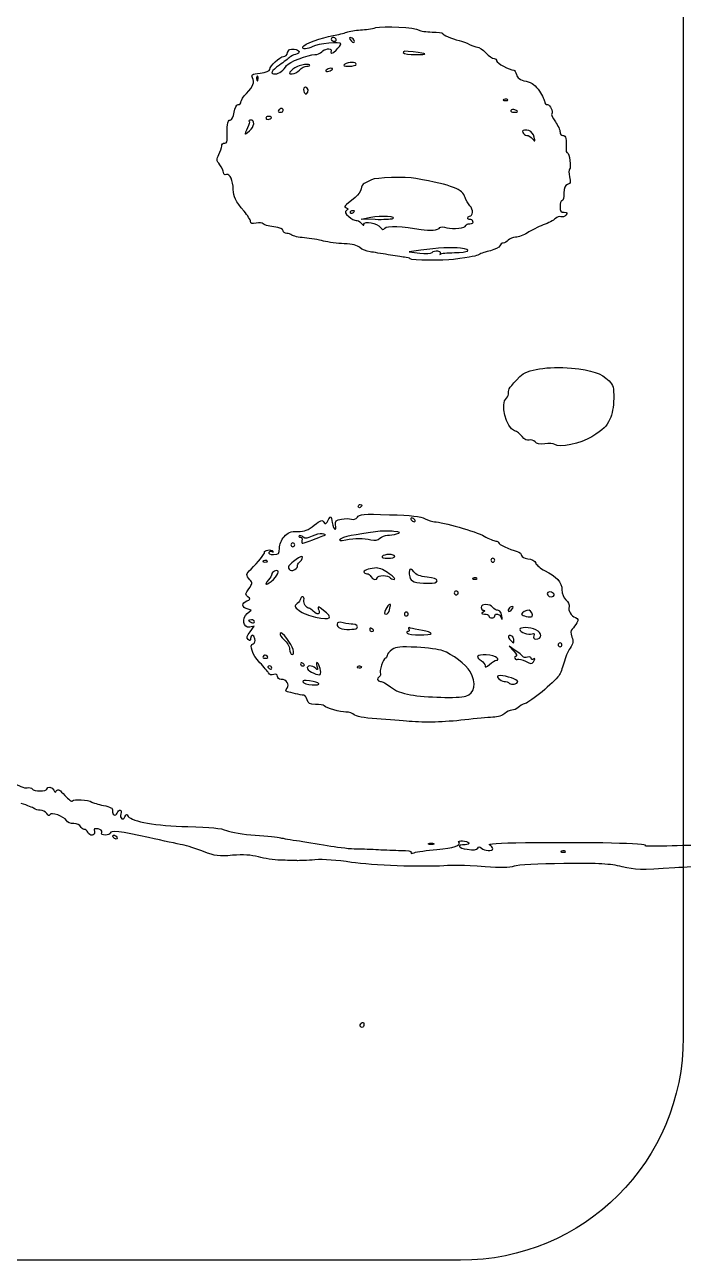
# Model space of a CAD drawing. Extents: x 134 to 417, y 456 to 598.
# Drawn here: x 226.4 to 275.7, y 456.1 to 548.6 of the extents above; entities that cross this region are included whole.
import ezdxf

# ---------------------------------------------------------------- set-up
doc = ezdxf.new("R2010")
doc.units = 0
doc.layers.add('Layer_1', color=7, linetype='CONTINUOUS')

msp = doc.modelspace()

# ---------------------------------------------------------------- linework, layer by layer
at = {"layer": 'Layer_1', "color": 7}
for points in [[(275.723802, 581.087021), (275.723802, 472.747011)], [(244.48964, 541.726951), (244.489691, 541.726101)], [(243.315612, 541.495191), (243.315612, 541.49502)], [(267.050863, 536.662403), (267.05082, 536.664076)], [(252.648244, 534.033439), (251.581326, 534.076243), (252.301592, 534.22166)], [(253.94472, 534.095518), (253.94472, 534.095802)], [(259.738438, 534.03925), (259.738328, 534.040243)], [(256.04697, 531.737546), (255.182652, 531.619625), (255.974944, 531.529483)], [(259.035985, 531.886195), (259.036067, 531.886365)], [(270.222352, 519.067134), (270.222347, 519.067332)], [(247.907358, 510.307455), (247.907361, 510.3072)], [(252.661723, 510.64149), (252.661725, 510.640951)], [(247.106078, 508.793953), (247.106075, 508.794973)], [(252.771018, 507.928791), (252.771029, 507.928677)], [(256.530189, 507.245046), (256.530189, 507.244932)], [(265.856652, 506.10549), (265.856652, 506.104639)], [(243.052991, 504.510775), (243.35598, 504.773546), (243.038988, 504.856318)], [(248.757843, 504.750557), (248.757812, 504.749395)], [(250.966281, 503.721269), (250.966267, 503.720192)], [(262.081791, 504.533764), (262.081757, 504.533622)], [(267.750394, 503.824791), (267.75068, 503.825131)], [(243.258211, 503.153887), (243.561963, 503.56474), (243.233303, 503.501811)], [(256.172607, 503.244709), (256.172601, 503.244142)], [(262.879889, 502.822091), (262.879889, 502.822687)], [(263.137207, 501.754961), (262.67341, 502.075332), (263.022636, 501.689622)], [(244.460648, 501.370356), (244.460648, 501.370072)], [(260.953396, 501.413131), (260.953424, 501.413443)], [(264.473932, 501.087628), (264.474057, 501.08811)], [(248.307463, 500.82052), (248.307486, 500.82018)], [(259.748059, 500.176885), (259.748073, 500.177027)], [(259.027668, 456.050863), (150.687652, 456.050863)]]:
    msp.add_lwpolyline(points, dxfattribs=at)
for points in [[(249.484025, 547.689317)], [(250.923436, 547.623269)], [(255.49062, 546.603307)], [(247.142146, 545.615008)], [(250.897073, 545.814482)], [(243.787456, 544.769235)], [(249.11799, 545.326838)], [(247.417248, 543.944013)], [(262.28626, 543.033921)], [(245.611602, 542.359361)], [(263.110187, 542.265591)], [(264.490101, 540.372557)], [(250.93309, 534.508526)], [(251.509272, 512.468334)], [(255.381698, 511.676022)], [(246.467449, 509.803342)], [(244.279627, 508.461194)], [(253.678615, 508.939002)], [(261.448929, 508.650917)], [(245.094313, 507.692891)], [(259.981393, 507.164712)], [(258.711953, 506.202009)], [(253.706168, 505.192479)], [(254.96657, 504.617414)], [(262.754994, 504.98348)], [(264.182326, 504.761386)], [(243.370287, 504.041216)], [(252.373618, 503.392961)], [(264.683367, 503.297915)], [(246.021284, 502.642006)], [(266.490808, 502.312564)], [(244.738811, 500.58394)], [(247.187713, 500.800025)], [(251.338238, 500.538274)], [(247.718424, 499.477209)], [(262.843245, 499.690687)], [(233.231553, 487.61915)], [(256.839256, 487.20977)], [(266.607848, 486.7092)], [(251.653357, 473.501962)]]:
    msp.add_lwpolyline(points, close=True, dxfattribs=at)
for points in [[(250.500934, 548.075225), (250.69902, 548.153178), (251.162436, 548.229997), (251.530778, 548.246154)], [(251.530778, 548.246154), (251.899115, 548.263162), (252.417708, 548.33828), (252.683198, 548.415099)], [(252.683198, 548.415099), (253.234176, 548.574406), (255.670812, 548.437776), (255.929822, 548.234532)], [(255.929822, 548.234532), (256.023848, 548.160265), (256.461401, 548.0928), (256.90218, 548.08458)], [(247.215461, 546.978416), (247.280233, 547.172872), (248.630771, 547.672961), (249.492569, 547.821808)], [(250.068779, 547.203487), (250.068779, 547.382636), (248.344362, 547.214825), (247.953467, 546.998258)], [(249.484025, 547.689317), (249.409474, 547.689317), (249.348472, 547.624403), (249.348472, 547.545317)], [(249.348472, 547.545317), (249.348472, 547.46623), (249.449528, 547.401317), (249.573061, 547.401317)], [(249.708614, 547.545317), (249.65966, 547.624687), (249.558576, 547.689317), (249.484025, 547.689317)], [(249.492569, 547.821808), (249.849096, 547.88332), (250.302866, 547.997556), (250.500934, 548.075225)], [(249.573061, 547.401317), (249.696595, 547.401317), (249.757569, 547.46623), (249.708614, 547.545317)], [(249.708645, 546.738917), (249.90673, 546.922602), (250.068779, 547.131543), (250.068779, 547.203487)], [(250.923436, 547.623269), (250.672569, 547.778324), (250.619445, 547.600592), (250.857502, 547.404151)], [(250.857502, 547.404151), (250.994415, 547.290482), (251.077073, 547.27971), (251.077073, 547.375238)], [(251.077073, 547.375238), (251.077073, 547.459427), (251.007936, 547.571112), (250.923436, 547.623269)], [(256.90218, 548.08458), (257.34295, 548.076076), (257.703588, 548.031855), (257.703588, 547.98565)], [(257.703588, 547.98565), (257.703588, 547.879351), (258.367158, 547.590728), (258.918432, 547.457216)], [(258.918432, 547.457216), (259.150844, 547.400806), (259.507372, 547.268145), (259.710724, 547.161959)], [(245.774296, 546.248211), (245.899389, 546.248211), (246.036869, 546.382573), (246.079823, 546.546926)], [(245.996101, 545.586151), (246.131739, 545.815474), (247.645562, 546.392239), (248.111827, 546.392239)], [(246.079823, 546.546926), (246.139804, 546.776249), (246.252396, 546.834813), (246.564797, 546.798926)], [(246.665313, 546.412649), (246.528088, 546.384302), (246.334484, 546.287074), (246.235099, 546.196649)], [(246.564797, 546.798926), (247.004977, 546.748469), (247.070594, 546.496384), (246.665313, 546.412649)], [(247.953467, 546.998258), (247.56357, 546.781691), (247.146094, 546.770636), (247.215461, 546.978416)], [(248.111827, 546.392239), (248.297213, 546.392239), (248.529617, 546.489468), (248.628249, 546.608239)], [(248.628249, 546.608239), (248.810828, 546.828208), (249.362515, 546.91302), (249.331453, 546.716239)], [(249.331453, 546.716239), (249.2859, 546.427672), (249.378168, 546.433342), (249.708645, 546.738917)], [(255.490617, 546.603307), (254.896761, 546.675307), (254.674848, 546.659433), (254.74284, 546.549449)], [(254.74284, 546.549449), (254.796046, 546.463559), (255.203031, 546.392976), (255.647319, 546.392976)], [(255.647319, 546.392976), (256.650746, 546.392976), (256.593694, 546.469512), (255.49062, 546.603307)], [(259.710724, 547.161959), (259.914081, 547.055943), (260.177695, 546.966935), (260.296537, 546.964101)], [(260.296537, 546.964101), (260.415366, 546.961294), (260.701688, 546.766526), (260.932768, 546.531052)], [(260.932768, 546.531052), (261.163848, 546.295493), (261.439353, 546.102879), (261.544995, 546.102879)], [(245.468631, 545.608346), (244.825498, 545.143039), (244.735767, 544.951729), (245.160689, 544.951729)], [(244.738837, 545.289874), (244.738837, 545.545843), (245.497765, 546.248211), (245.774296, 546.248211)], [(245.160689, 544.951729), (245.432645, 544.951729), (245.774364, 545.211099), (245.996101, 545.586151)], [(246.235099, 546.196649), (246.135716, 546.106224), (245.790799, 545.841411), (245.468631, 545.608346)], [(247.142146, 545.615008), (246.872032, 545.564268), (246.534837, 545.394472), (246.392838, 545.237575)], [(246.971614, 545.240409), (247.115018, 545.398866), (247.362746, 545.528523), (247.52213, 545.528523)], [(247.722596, 545.617814), (247.6735, 545.666854), (247.412271, 545.66572), (247.142146, 545.615008)], [(247.52213, 545.528523), (247.681522, 545.528523), (247.771721, 545.568775), (247.722596, 545.617814)], [(249.432928, 545.34668), (249.3933, 545.386365), (249.251596, 545.376728), (249.11799, 545.326838)], [(249.262055, 545.18142), (249.395652, 545.232728), (249.472556, 545.306995), (249.432928, 545.34668)], [(250.356881, 545.67275), (250.196156, 545.569002), (250.279183, 545.532435), (250.680997, 545.531017)], [(250.897073, 545.814482), (250.718803, 545.813376), (250.475723, 545.749285), (250.356881, 545.67275)], [(250.680997, 545.531017), (250.978105, 545.529912), (251.221198, 545.593663), (251.221198, 545.67275)], [(251.221198, 545.67275), (251.221198, 545.75212), (251.075356, 545.815899), (250.897073, 545.814482)], [(261.544995, 546.102879), (261.650642, 546.102879), (261.73707, 546.020957), (261.73707, 545.920894)], [(261.73707, 545.920894), (261.73707, 545.756202), (262.709314, 545.23868), (263.018917, 545.23868)], [(242.993965, 543.493729), (243.515829, 544.052381), (243.622613, 544.326718), (243.446383, 544.656019)], [(243.446383, 544.656019), (243.323501, 544.885625), (243.39037, 544.926728), (244.023111, 545.010661)], [(243.787428, 544.769235), (243.739579, 544.721329), (243.734448, 544.597172), (243.776089, 544.49314)], [(243.776089, 544.49314), (243.822095, 544.378337), (243.856196, 544.412353), (243.863113, 544.580164)], [(243.863113, 544.580164), (243.869349, 544.732101), (243.835333, 544.81714), (243.787456, 544.769235)], [(244.023111, 545.010661), (244.458646, 545.068488), (244.738837, 545.177622), (244.738837, 545.289874)], [(246.392838, 545.237575), (246.143673, 544.962331), (246.144722, 544.952296), (246.422772, 544.952296)], [(246.422772, 544.952296), (246.581229, 544.952296), (246.828209, 545.081839), (246.971614, 545.240409)], [(249.11799, 545.326838), (248.984393, 545.275531), (248.907489, 545.201263), (248.947118, 545.161578)], [(248.947118, 545.161578), (248.986746, 545.121893), (249.12845, 545.131531), (249.262055, 545.18142)], [(263.018917, 545.23868), (263.089018, 545.23868), (263.185055, 545.084476), (263.232366, 544.896057)], [(263.232366, 544.896057), (263.297052, 544.638387), (263.472205, 544.514712), (263.939236, 544.397102)], [(242.578043, 542.847628), (242.578043, 542.95818), (242.765215, 543.248844), (242.993965, 543.493729)], [(247.417248, 543.943928), (247.285976, 543.943928), (247.241018, 543.843014), (247.289576, 543.65743)], [(247.289576, 543.65743), (247.330791, 543.499824), (247.421954, 543.406564), (247.492168, 543.449934)], [(247.492168, 543.449934), (247.695667, 543.575792), (247.639825, 543.944013), (247.417248, 543.944013)], [(263.939236, 544.397102), (264.426423, 544.274362), (264.643903, 544.112787), (264.94926, 543.646403)], [(264.94926, 543.646403), (265.163275, 543.319512), (265.338403, 542.960617), (265.338403, 542.848876)], [(242.073859, 542.070737), (242.133727, 542.424983), (242.249579, 542.646935), (242.374629, 542.646935)], [(242.374629, 542.646935), (242.486512, 542.646935), (242.578043, 542.737361), (242.578043, 542.847628)], [(262.28626, 543.033921), (262.171344, 542.988), (262.205501, 542.953701), (262.373284, 542.946898)], [(262.562355, 543.022583), (262.514506, 543.070488), (262.390235, 543.075591), (262.28626, 543.033921)], [(262.373284, 542.946898), (262.525136, 542.941228), (262.610232, 542.975244), (262.562355, 543.022583)], [(265.338403, 542.848876), (265.338403, 542.737191), (265.431266, 542.645631), (265.544765, 542.645631)], [(265.544765, 542.645631), (265.754925, 542.645631), (266.005363, 542.112151), (265.862347, 541.969143)], [(241.773092, 541.49451), (241.898156, 541.49451), (242.014008, 541.716463), (242.073859, 542.070737)], [(244.489691, 541.726101), (244.343254, 541.57955), (244.563732, 541.458794), (244.758104, 541.578983)], [(244.758648, 541.752463), (244.658557, 541.785912), (244.537517, 541.77514), (244.48964, 541.726951)], [(244.758104, 541.578983), (244.904967, 541.669691), (244.90508, 541.703707), (244.758648, 541.752463)], [(245.387013, 542.215361), (245.338058, 542.135991), (245.399202, 542.071361), (245.522565, 542.071361)], [(245.611602, 542.359361), (245.53705, 542.359361), (245.435995, 542.294447), (245.387013, 542.215361)], [(245.522565, 542.071361), (245.646099, 542.071361), (245.747154, 542.136274), (245.747154, 542.215361)], [(245.747154, 542.215361), (245.747154, 542.294447), (245.686153, 542.359361), (245.611602, 542.359361)], [(262.813569, 542.208898), (262.766741, 542.133213), (262.861929, 542.071134), (263.025034, 542.071134)], [(263.110181, 542.265591), (262.993876, 542.310094), (262.860392, 542.285433), (262.813569, 542.208898)], [(263.025034, 542.071134), (263.372862, 542.071134), (263.407952, 542.151354), (263.110187, 542.265591)], [(265.862347, 541.969143), (265.819175, 541.925773), (265.942879, 541.656482), (266.137308, 541.370353)], [(241.557177, 540.162028), (241.491186, 541.007065), (241.570216, 541.49451), (241.773092, 541.49451)], [(243.076425, 540.907852), (242.78847, 540.351014), (242.810082, 540.314674), (243.214756, 540.675128)], [(243.196472, 541.404879), (243.246135, 541.355272), (243.19222, 541.131619), (243.076425, 540.907852)], [(243.315612, 541.49502), (243.200441, 541.49502), (243.146809, 541.454485), (243.196472, 541.404879)], [(243.214756, 540.675128), (243.593147, 541.012167), (243.652552, 541.495191), (243.315612, 541.495191)], [(263.991206, 540.739928), (263.715508, 540.762605), (263.641439, 540.71725), (263.702494, 540.556526)], [(264.490084, 540.372472), (264.407454, 540.58989), (264.230572, 540.720113), (263.991206, 540.739928)], [(266.137308, 541.370353), (266.331736, 541.084224), (266.490822, 540.735506), (266.490822, 540.595446)], [(241.362805, 539.765887), (241.520043, 539.765887), (241.578748, 539.885509), (241.557177, 540.162028)], [(263.702494, 540.556526), (263.747679, 540.438888), (263.883997, 540.34251), (264.005427, 540.34251)], [(264.005427, 540.34251), (264.126864, 540.34251), (264.31234, 540.229124), (264.417591, 540.09051)], [(264.417591, 540.09051), (264.642123, 539.794743), (264.66942, 539.900872), (264.490101, 540.372557)], [(266.490822, 540.595446), (266.490822, 540.455414), (266.58805, 540.340894), (266.706907, 540.340894)], [(266.706907, 540.340894), (266.91925, 540.340894), (266.995984, 540.020693), (266.939943, 539.368554)], [(240.997277, 538.137269), (240.737369, 538.467676), (240.731189, 538.533865), (240.925249, 538.909115)], [(240.925249, 538.909115), (241.04198, 539.134753), (241.137507, 539.420031), (241.137507, 539.5428)], [(241.137507, 539.5428), (241.137507, 539.66554), (241.238903, 539.765887), (241.362805, 539.765887)], [(266.939943, 539.368554), (266.924636, 539.190255), (266.97257, 539.044413), (267.046441, 539.044413)], [(267.046441, 539.044413), (267.202772, 539.044413), (267.340419, 537.899924), (267.194891, 537.809981)], [(241.281558, 537.551008), (241.281558, 537.674598), (241.153631, 537.938504), (240.997277, 538.137269)], [(241.495631, 537.408425), (241.362573, 537.357402), (241.281558, 537.411203), (241.281558, 537.551008)], [(242.001819, 536.290016), (242.001819, 536.944649), (241.748062, 537.505313), (241.495631, 537.408425)], [(252.350728, 537.016167), (252.165257, 536.919506), (251.921358, 536.797899), (251.808732, 536.746025)], [(255.686854, 537.108293), (254.920368, 537.248608), (252.677761, 537.186813), (252.350728, 537.016167)], [(259.373081, 535.677761), (259.176271, 536.328652), (258.490239, 536.594882), (255.686854, 537.108293)], [(267.209915, 537.24909), (267.304961, 536.82772), (267.279846, 536.735083), (267.050863, 536.662403)], [(267.194891, 537.809981), (267.141033, 537.776816), (267.147808, 537.524306), (267.209915, 537.24909)], [(242.816434, 534.662334), (242.181768, 535.407987), (242.001819, 535.767534), (242.001819, 536.290016)], [(251.580997, 536.340132), (251.568241, 536.168636), (251.372707, 535.880863), (251.146188, 535.700466)], [(251.808732, 536.746025), (251.696112, 536.694151), (251.593639, 536.5116), (251.580997, 536.340132)], [(267.05082, 536.664076), (266.845054, 536.598879), (266.778921, 536.440139), (266.778921, 536.011285)], [(251.146188, 535.700466), (250.273769, 535.005666), (250.269452, 535.000535), (250.481231, 534.913824)], [(259.740964, 535.07092), (259.589367, 535.236746), (259.423826, 535.50995), (259.373081, 535.677761)], [(266.634865, 535.444781), (266.555636, 535.444781), (266.490808, 535.250324), (266.490808, 535.012611)], [(266.778921, 536.011285), (266.778921, 535.699701), (266.714093, 535.444781), (266.634865, 535.444781)], [(243.298295, 533.88805), (243.298295, 534.00257), (243.081445, 534.350976), (242.816434, 534.662334)], [(250.4869, 534.715398), (250.33998, 534.62469), (250.380601, 534.519241), (250.663555, 534.256951)], [(250.481231, 534.913824), (250.643174, 534.847493), (250.644138, 534.812627), (250.4869, 534.715398)], [(250.663555, 534.256951), (250.865637, 534.069581), (251.110335, 533.942872), (251.207297, 533.975187)], [(250.789034, 534.572022), (250.789034, 534.655928), (250.853862, 534.724526), (250.93309, 534.724526)], [(250.93309, 534.508526), (250.853862, 534.459487), (250.789034, 534.488683), (250.789034, 534.572022)], [(250.93309, 534.724526), (251.012319, 534.724526), (251.077147, 534.695896), (251.077147, 534.66103)], [(251.077147, 534.66103), (251.077147, 534.626164), (251.012319, 534.557282), (250.93309, 534.508526)], [(252.301592, 534.22166), (253.076734, 534.378132), (254.349204, 534.28062), (253.94472, 534.095518)], [(259.576271, 534.148243), (259.576271, 534.227613), (259.634154, 534.292243), (259.704907, 534.292243)], [(259.704907, 534.292243), (259.984063, 534.292243), (260.006632, 534.780085), (259.740964, 535.07092)], [(266.556025, 534.242835), (266.444991, 534.285354), (266.256456, 534.222992), (266.137027, 534.103087)], [(266.490808, 535.012611), (266.490808, 534.668173), (266.552858, 534.580441), (266.79655, 534.580441)], [(266.93009, 534.372945), (266.835356, 534.258709), (266.667035, 534.200315), (266.556025, 534.242835)], [(266.79655, 534.580441), (267.046396, 534.580441), (267.070802, 534.542457), (266.93009, 534.372945)], [(243.724867, 533.76531), (243.409589, 533.702381), (243.298295, 533.734413), (243.298295, 533.88805)], [(244.234976, 533.71542), (244.189026, 533.789688), (243.959477, 533.812082), (243.724867, 533.76531)], [(245.032858, 533.485531), (244.639962, 533.537688), (244.280917, 533.641153), (244.234976, 533.71542)], [(245.7472, 533.19325), (245.7472, 533.321376), (245.49588, 533.423991), (245.032858, 533.485531)], [(251.207297, 533.975187), (251.30427, 534.007502), (251.474661, 533.913676), (251.585972, 533.766841)], [(251.585972, 533.766841), (251.723707, 533.58514), (251.789811, 533.562463), (251.792929, 533.695691)], [(251.792929, 533.695691), (251.799165, 533.968101), (252.801037, 533.773361), (253.048093, 533.451628)], [(253.94472, 534.095802), (253.818465, 534.037975), (253.235049, 534.009912), (252.648244, 534.033439)], [(253.048093, 533.451628), (253.19215, 533.264258), (253.259189, 533.251786), (253.353983, 533.394935)], [(253.353983, 533.394935), (253.479331, 533.58429), (254.7598, 533.535534), (256.079443, 533.290904)], [(256.079443, 533.290904), (256.719631, 533.172132), (257.370571, 533.23818), (257.491678, 533.434337)], [(257.491678, 533.434337), (257.531193, 533.498117), (257.758106, 533.494715), (257.995962, 533.425833)], [(257.995962, 533.425833), (258.478841, 533.287502), (259.432316, 533.396353), (259.432316, 533.589959)], [(259.432316, 533.589959), (259.432316, 533.658841), (259.567387, 533.71525), (259.732429, 533.71525)], [(259.738328, 534.040243), (259.649178, 534.0204), (259.576271, 534.069156), (259.576271, 534.148243)], [(259.732429, 533.71525), (259.911692, 533.71525), (260.005944, 533.787817), (259.966514, 533.89525)], [(259.966514, 533.89525), (259.930202, 533.99418), (259.827559, 534.059093), (259.738438, 534.03925)], [(265.232991, 533.629786), (264.855209, 533.488904), (264.320385, 533.223808), (264.044503, 533.040661)], [(266.137027, 534.103087), (266.017603, 533.983748), (265.610775, 533.770668), (265.232991, 533.629786)], [(246.006485, 532.995676), (245.863874, 532.995676), (245.7472, 533.084683), (245.7472, 533.19325)], [(246.402629, 532.864148), (246.327369, 532.936431), (246.149099, 532.995676), (246.006485, 532.995676)], [(247.331772, 532.662888), (246.896011, 532.701439), (246.4779, 532.791865), (246.402629, 532.864148)], [(248.7723, 532.424494), (248.415772, 532.517187), (247.767531, 532.624337), (247.331772, 532.662888)], [(250.3167, 532.219833), (249.823814, 532.239676), (249.12883, 532.332085), (248.7723, 532.424494)], [(262.601399, 532.491676), (262.502753, 532.372904), (262.339705, 532.275676), (262.239038, 532.275676)], [(263.161809, 532.707676), (262.952215, 532.707676), (262.700031, 532.610447), (262.601399, 532.491676)], [(264.044503, 533.040661), (263.768607, 532.857543), (263.371402, 532.707676), (263.161809, 532.707676)], [(251.492579, 531.930416), (251.301268, 532.103613), (250.929655, 532.195172), (250.3167, 532.219833)], [(252.253029, 531.618208), (251.988613, 531.650806), (251.646426, 531.791121), (251.492579, 531.930416)], [(253.598074, 531.400224), (253.122701, 531.487531), (252.517431, 531.585609), (252.253029, 531.618208)], [(255.974944, 531.529483), (256.410703, 531.479877), (256.828813, 531.498019), (256.904084, 531.569452)], [(259.036067, 531.886365), (258.418763, 531.964318), (257.301998, 531.909043), (256.04697, 531.737546)], [(256.904084, 531.569452), (257.108547, 531.763625), (257.557017, 531.726208), (257.506586, 531.519279)], [(257.506586, 531.519279), (257.482491, 531.42035), (257.489861, 531.387751), (257.523026, 531.447279)], [(257.523026, 531.447279), (257.556249, 531.506806), (258.031817, 531.555279), (258.579814, 531.555279)], [(258.579814, 531.555279), (259.639815, 531.555279), (259.938964, 531.772413), (259.035985, 531.886195)], [(261.276318, 531.703616), (260.935515, 531.618293), (260.552764, 531.490734), (260.425755, 531.419953)], [(261.975983, 532.067046), (261.931989, 531.952243), (261.617122, 531.788683), (261.276318, 531.703616)], [(262.239038, 532.275676), (262.13838, 532.275676), (262.020005, 532.181849), (261.975983, 532.067046)], [(254.822525, 531.218239), (254.62444, 531.232413), (254.073453, 531.312917), (253.598074, 531.400224)], [(255.261319, 531.090113), (255.218034, 531.14794), (255.020601, 531.205483), (254.822525, 531.218239)], [(258.495877, 531.041924), (257.784962, 530.940728), (255.34607, 530.977011), (255.261319, 531.090113)], [(260.425755, 531.419953), (260.21755, 531.304016), (259.90528, 531.242787), (258.495877, 531.041924)], [(262.633785, 521.066409), (262.587127, 521.292614), (262.730843, 521.497729), (263.484672, 522.280176)], [(263.484672, 522.280176), (263.993888, 522.808724), (265.589606, 523.064381), (267.3472, 522.899008)], [(267.3472, 522.899008), (268.935704, 522.749622), (269.565168, 522.535323), (270.15802, 521.942457)], [(270.15802, 521.942457), (270.479857, 521.620639), (270.522825, 521.460595), (270.512161, 520.623468)], [(263.084505, 518.214047), (262.458068, 518.412756), (261.985972, 520.291276), (262.469772, 520.660006)], [(262.469772, 520.660006), (262.587523, 520.749865), (262.661338, 520.932699), (262.633785, 521.066409)], [(270.512161, 520.623468), (270.504507, 520.00988), (270.401185, 519.455877), (270.222352, 519.067134)], [(270.222347, 519.067332), (269.970432, 518.519707), (269.775666, 518.33211), (268.867063, 517.761921)], [(263.654768, 517.773543), (263.505155, 517.963748), (263.248523, 518.162003), (263.084505, 518.214047)], [(264.180098, 517.50822), (264.018098, 517.456913), (263.828764, 517.552441), (263.654768, 517.773543)], [(264.614598, 517.370173), (264.514932, 517.490362), (264.319407, 517.552441), (264.180098, 517.50822)], [(268.867063, 517.761921), (268.036914, 517.24097), (266.444991, 516.911641), (266.093881, 517.188189)], [(265.354421, 517.241197), (264.94698, 517.176), (264.746775, 517.210866), (264.614598, 517.370173)], [(266.093881, 517.188189), (265.994413, 517.266425), (265.66166, 517.29052), (265.354421, 517.241197)], [(251.365215, 512.53183), (251.365215, 512.615735), (251.430043, 512.684334), (251.509272, 512.684334)], [(251.509272, 512.468334), (251.430043, 512.419294), (251.365215, 512.448491), (251.365215, 512.53183)], [(251.509272, 512.684334), (251.5885, 512.684334), (251.653329, 512.655704), (251.653329, 512.620838)], [(251.653329, 512.620838), (251.653329, 512.585972), (251.5885, 512.517373), (251.509272, 512.468334)], [(246.828861, 510.667654), (247.360484, 510.667654), (247.607039, 510.75978), (248.068641, 511.130693)], [(248.068641, 511.130693), (248.538917, 511.508608), (248.66833, 511.55572), (248.772628, 511.386945)], [(248.772628, 511.386945), (248.912093, 511.161307), (248.943444, 511.178031), (249.170454, 511.599827)], [(249.170454, 511.599827), (249.307055, 511.853528), (249.333956, 511.826882), (249.423814, 511.347827)], [(249.423814, 511.347827), (249.479118, 511.053024), (249.573002, 510.811852), (249.632416, 510.811852)], [(249.675163, 511.153455), (249.618951, 511.447408), (249.679414, 511.508098), (250.107959, 511.588517)], [(249.632416, 510.811852), (249.69183, 510.811852), (249.711077, 510.96549), (249.675163, 511.153455)], [(250.107959, 511.588517), (250.381928, 511.639824), (250.721371, 511.637839), (250.862309, 511.582847)], [(250.862309, 511.582847), (251.027002, 511.519635), (251.184192, 511.574343), (251.302289, 511.735918)], [(251.302289, 511.735918), (251.467123, 511.961272), (251.714032, 511.980265), (253.704084, 511.920737)], [(253.704084, 511.920737), (255.364362, 511.870847), (256.035643, 511.795446), (256.373425, 511.620831)], [(255.381727, 511.676022), (255.302498, 511.676022), (255.277752, 511.611109), (255.326706, 511.532022)], [(255.326706, 511.532022), (255.37566, 511.452935), (255.480542, 511.388022), (255.559771, 511.388022)], [(255.614791, 511.532022), (255.565837, 511.611392), (255.460927, 511.676022), (255.381698, 511.676022)], [(255.559771, 511.388022), (255.638999, 511.388022), (255.663774, 511.452935), (255.614791, 511.532022)], [(256.373425, 511.620831), (256.621626, 511.492422), (256.942851, 511.38754), (257.087251, 511.38754)], [(257.087251, 511.38754), (257.659733, 511.38754), (260.189691, 510.655635), (260.80539, 510.311877)], [(245.463369, 509.407172), (245.466153, 509.692309), (245.604223, 510.030227), (245.816592, 510.271512)], [(245.816592, 510.271512), (246.102086, 510.59588), (246.285496, 510.667654), (246.828861, 510.667654)], [(246.944129, 510.328176), (246.893219, 510.277153), (246.934774, 510.235483), (247.036425, 510.235483)], [(247.245891, 510.247106), (247.130833, 510.342633), (246.995025, 510.3792), (246.944129, 510.328176)], [(247.036425, 510.235483), (247.146296, 510.235483), (247.192614, 510.125783), (247.150604, 509.965342)], [(247.907361, 510.3072), (247.550289, 510.122665), (247.411071, 510.109909), (247.245891, 510.247106)], [(248.673986, 510.480085), (248.501072, 510.513817), (248.156101, 510.435865), (247.907358, 510.307455)], [(247.953404, 510.037342), (248.433823, 510.225562), (248.863221, 510.388498), (248.907617, 510.399298)], [(248.907617, 510.399298), (248.952036, 510.410636), (248.846899, 510.446353), (248.673986, 510.480085)], [(252.661725, 510.640951), (251.156157, 510.453014), (250.161477, 510.24172), (250.007369, 510.077395)], [(250.428906, 510.03034), (251.16044, 510.180009), (251.748907, 510.184261), (252.319788, 510.044513)], [(252.319788, 510.044513), (252.649338, 509.963159), (252.830115, 509.99349), (252.993747, 510.157049)], [(254.030224, 510.667002), (253.713308, 510.70782), (253.097481, 510.696765), (252.661723, 510.64149)], [(252.993747, 510.157049), (253.116743, 510.280072), (253.367841, 510.381553), (253.551767, 510.382687)], [(253.551767, 510.382687), (253.735679, 510.38382), (254.048233, 510.431443), (254.246309, 510.488702)], [(254.246309, 510.488702), (254.569082, 510.581962), (254.546668, 510.600387), (254.030224, 510.667002)], [(260.80539, 510.311877), (261.164837, 510.111184), (261.553864, 509.94703), (261.6699, 509.94703)], [(244.345348, 509.103694), (244.294438, 509.268104), (244.879109, 509.349458), (244.976729, 509.191285)], [(245.01816, 508.939002), (245.418341, 508.939002), (245.459237, 508.982088), (245.463369, 509.407172)], [(246.467449, 509.803342), (246.388221, 509.803342), (246.323392, 509.738428), (246.323392, 509.659342)], [(246.323392, 509.659342), (246.323392, 509.580255), (246.388221, 509.515342), (246.467449, 509.515342)], [(246.611506, 509.659342), (246.611506, 509.738712), (246.546677, 509.803342), (246.467449, 509.803342)], [(246.467449, 509.515342), (246.546677, 509.515342), (246.611506, 509.580255), (246.611506, 509.659342)], [(247.150604, 509.965342), (247.084387, 509.712208), (247.135014, 509.716743), (247.953404, 510.037342)], [(250.007369, 510.077395), (249.891744, 509.954088), (249.998298, 509.942183), (250.428906, 510.03034)], [(261.6699, 509.94703), (261.785923, 509.94703), (261.880855, 509.892038), (261.880855, 509.824857)], [(261.880855, 509.824857), (261.880855, 509.702683), (262.674811, 509.323068), (263.285371, 509.153357)], [(243.334018, 507.850696), (243.847035, 508.346362), (244.376671, 509.002554), (244.345348, 509.103694)], [(244.279627, 508.461194), (244.164711, 508.415272), (244.19884, 508.380973), (244.366651, 508.37417)], [(244.555722, 508.449855), (244.507873, 508.497761), (244.383602, 508.502863), (244.279627, 508.461194)], [(244.366651, 508.37417), (244.518503, 508.368501), (244.60357, 508.402517), (244.555722, 508.449855)], [(244.667979, 509.085269), (244.614234, 508.998246), (244.756335, 508.939002), (245.01816, 508.939002)], [(244.91482, 509.135159), (244.828817, 509.188167), (244.717727, 509.165773), (244.667979, 509.085269)], [(244.976729, 509.191285), (245.030077, 509.104828), (245.003091, 509.08045), (244.91482, 509.135159)], [(246.527751, 508.416123), (246.145187, 508.124324), (246.067472, 507.99342), (246.189509, 507.846359)], [(247.106075, 508.794973), (247.061146, 508.794973), (246.800923, 508.624611), (246.527751, 508.416123)], [(246.819835, 508.08617), (246.786245, 508.140595), (246.855212, 508.26532), (246.973218, 508.363115)], [(246.973218, 508.363115), (247.185363, 508.539146), (247.263934, 508.793953), (247.106078, 508.793953)], [(253.165924, 508.795002), (253.112944, 508.709395), (253.284469, 508.651002), (253.589587, 508.651002)], [(253.678615, 508.939002), (253.445607, 508.939002), (253.214895, 508.874088), (253.165924, 508.795002)], [(253.589587, 508.651002), (253.871549, 508.651002), (254.10227, 508.715915), (254.10227, 508.795002)], [(254.10227, 508.795002), (254.10227, 508.874372), (253.911611, 508.939002), (253.678615, 508.939002)], [(261.448929, 508.650917), (261.3697, 508.650917), (261.304872, 508.586003), (261.304872, 508.506917)], [(261.304872, 508.506917), (261.304872, 508.427546), (261.3697, 508.362917), (261.448929, 508.362917)], [(261.592985, 508.506917), (261.592985, 508.586287), (261.528157, 508.650917), (261.448929, 508.650917)], [(261.448929, 508.362917), (261.528157, 508.362917), (261.592985, 508.42783), (261.592985, 508.506917)], [(263.285371, 509.153357), (263.463613, 509.103751), (263.60949, 508.974491), (263.60949, 508.866038)], [(263.60949, 508.866038), (263.60949, 508.748683), (263.799411, 508.650605), (264.077663, 508.623676)], [(264.077663, 508.623676), (264.381979, 508.594195), (264.590949, 508.475991), (264.674741, 508.285276)], [(243.241296, 507.049483), (242.937493, 507.385162), (242.948228, 507.477969), (243.334018, 507.850696)], [(244.882862, 507.458438), (244.882862, 507.373965), (244.775231, 507.186028), (244.643647, 507.040809)], [(245.094327, 507.692863), (244.978021, 507.648359), (244.882862, 507.542627), (244.882862, 507.458438)], [(245.010379, 507.071991), (245.456986, 507.518589), (245.501683, 507.849194), (245.094313, 507.692891)], [(246.189509, 507.846359), (246.312249, 507.698391), (246.408032, 507.693005), (246.614465, 507.820847)], [(246.614465, 507.820847), (246.761045, 507.912406), (246.853454, 508.031745), (246.819835, 508.08617)], [(252.771029, 507.928677), (252.293031, 507.925843), (251.797422, 507.771638), (251.797422, 507.625739)], [(251.797422, 507.625739), (251.797422, 507.555723), (251.896691, 507.498463), (252.018014, 507.498463)], [(252.018014, 507.498463), (252.139337, 507.498463), (252.275939, 507.401235), (252.321531, 507.282463)], [(253.692961, 507.498605), (253.364842, 507.736148), (252.949969, 507.929896), (252.771018, 507.928791)], [(254.060348, 507.066463), (254.188247, 507.066463), (254.025879, 507.257518), (253.692961, 507.498605)], [(255.540991, 507.644901), (255.266342, 508.009039), (255.115049, 507.828302), (255.222765, 507.264888)], [(256.530189, 507.244932), (255.979412, 507.29794), (255.725249, 507.400554), (255.540991, 507.644901)], [(264.674741, 508.285276), (264.745636, 508.123984), (265.037346, 507.877087), (265.322982, 507.736602)], [(265.322982, 507.736602), (266.22582, 507.292526), (266.634598, 506.845701), (266.634598, 506.302923)], [(243.170997, 506.370076), (243.449274, 506.760888), (243.454734, 506.813613), (243.241296, 507.049483)], [(244.643647, 507.040809), (244.22341, 506.576438), (244.541911, 506.603537), (245.010379, 507.071991)], [(252.321531, 507.282463), (252.413714, 507.042369), (252.805782, 506.983946), (252.805782, 507.210463)], [(252.805782, 507.210463), (252.805782, 507.289833), (252.99644, 507.354463), (253.229443, 507.354463)], [(253.229443, 507.354463), (253.46245, 507.354463), (253.693162, 507.28955), (253.742125, 507.210463)], [(253.742125, 507.210463), (253.791079, 507.131093), (253.934314, 507.066463), (254.060348, 507.066463)], [(255.222765, 507.264888), (255.292413, 506.900551), (255.623465, 506.782942), (256.587165, 506.780164)], [(257.271418, 506.976038), (257.271418, 507.108699), (257.027893, 507.19714), (256.530189, 507.245046)], [(256.587165, 506.780164), (257.072122, 506.778775), (257.271418, 506.835723), (257.271418, 506.976038)], [(259.981393, 507.164712), (259.866476, 507.118791), (259.900605, 507.084491), (260.068416, 507.077688)], [(260.257487, 507.153373), (260.209638, 507.201279), (260.085368, 507.206381), (259.981393, 507.164712)], [(260.068416, 507.077688), (260.220268, 507.072019), (260.305364, 507.106035), (260.257487, 507.153373)], [(243.096304, 505.757991), (242.891473, 505.928069), (242.898758, 505.98788), (243.170997, 506.370076)], [(243.022547, 505.458312), (243.291923, 505.558091), (243.299633, 505.589272), (243.096304, 505.757991)], [(247.043659, 505.606819), (247.043659, 505.516394), (246.930216, 505.357937), (246.791574, 505.254529)], [(247.204497, 505.770945), (247.116027, 505.770945), (247.043659, 505.696961), (247.043659, 505.606819)], [(247.298323, 505.514693), (247.335174, 505.655575), (247.292938, 505.770945), (247.204497, 505.770945)], [(258.711953, 506.202009), (258.632725, 506.202009), (258.567897, 506.137096), (258.567897, 506.058009)], [(258.567897, 506.058009), (258.567897, 505.978639), (258.632725, 505.914009), (258.711953, 505.914009)], [(258.85601, 506.058009), (258.85601, 506.13738), (258.791182, 506.202009), (258.711953, 506.202009)], [(258.711953, 505.914009), (258.791182, 505.914009), (258.85601, 505.978923), (258.85601, 506.058009)], [(265.856652, 506.104639), (265.621972, 506.194781), (265.4557, 506.073742), (265.566883, 505.893742)], [(265.566883, 505.893742), (265.667995, 505.730183), (266.058649, 505.733868), (266.058649, 505.899411)], [(266.058649, 505.899411), (266.058649, 505.970277), (265.96777, 506.06297), (265.856652, 506.10549)], [(266.634598, 506.302923), (266.634598, 505.992246), (266.742797, 505.716236), (266.93157, 505.545392)], [(266.93157, 505.545392), (267.094902, 505.397707), (267.200606, 505.169858), (267.166477, 505.039351)], [(243.038988, 504.856318), (242.63765, 504.9612), (242.628194, 505.312356), (243.022547, 505.458312)], [(246.791574, 505.254529), (246.557375, 505.079915), (246.568175, 505.043065), (246.943879, 504.737008)], [(246.943879, 504.737008), (247.166286, 504.555874), (247.717295, 504.332929), (248.16833, 504.241654)], [(247.696101, 504.906718), (247.481887, 504.906718), (247.237149, 505.280778), (247.298323, 505.514693)], [(248.000573, 504.690718), (247.881745, 504.80949), (247.744718, 504.906718), (247.696101, 504.906718)], [(248.407387, 504.777742), (248.519752, 504.42378), (248.311973, 504.379304), (248.000573, 504.690718)], [(248.16833, 504.241654), (249.329923, 504.006661), (249.530216, 504.179575), (248.757843, 504.750557)], [(248.757812, 504.749395), (248.318583, 505.074132), (248.312778, 505.074586), (248.407387, 504.777742)], [(253.431547, 504.832365), (253.298602, 504.545754), (253.303846, 504.473357), (253.457626, 504.473357)], [(253.706111, 505.192507), (253.646697, 505.191912), (253.523134, 505.029798), (253.431547, 504.832365)], [(253.457626, 504.473357), (253.5635, 504.473357), (253.678218, 504.619342), (253.712546, 504.797471)], [(253.79458, 505.157613), (253.805352, 505.177455), (253.765553, 505.193046), (253.706168, 505.192479)], [(253.712546, 504.797471), (253.746901, 504.97577), (253.783809, 505.137798), (253.79458, 505.157613)], [(254.96657, 504.617414), (254.887342, 504.617414), (254.822513, 504.552501), (254.822513, 504.473414)], [(255.110627, 504.473414), (255.110627, 504.552784), (255.045798, 504.617414), (254.96657, 504.617414)], [(260.728682, 504.617528), (260.553954, 504.504709), (260.574619, 504.477496), (260.83671, 504.475795)], [(260.927096, 505.193528), (260.718693, 505.193528), (260.584597, 505.109055), (260.584597, 504.977528)], [(260.584597, 504.977528), (260.584597, 504.858756), (260.665639, 504.760394), (260.764654, 504.75926)], [(260.764654, 504.75926), (260.884701, 504.757786), (260.87271, 504.710504), (260.728682, 504.617528)], [(261.448914, 504.977528), (261.350297, 505.096299), (261.115464, 505.193528), (260.927096, 505.193528)], [(261.811276, 504.761528), (261.710617, 504.761528), (261.54754, 504.858756), (261.448914, 504.977528)], [(262.081757, 504.533622), (262.033682, 504.658913), (261.911962, 504.761528), (261.811276, 504.761528)], [(262.754994, 504.98348), (262.670494, 504.931323), (262.601357, 504.819638), (262.601357, 504.735449)], [(262.601357, 504.735449), (262.601357, 504.639921), (262.684015, 504.650976), (262.820928, 504.764362)], [(262.820928, 504.764362), (263.058982, 504.961937), (263.00586, 505.138507), (262.754994, 504.98348)], [(264.182323, 504.761471), (263.959889, 504.761471), (263.609739, 504.586006), (263.609739, 504.474746)], [(264.388717, 504.291912), (264.484074, 504.387156), (264.319608, 504.761386), (264.182326, 504.761386)], [(267.166477, 505.039351), (267.085094, 504.728079), (267.312178, 504.335594), (267.645342, 504.21172)], [(243.233303, 503.501811), (242.754647, 503.410252), (242.624409, 504.139068), (243.052991, 504.510775)], [(243.370287, 504.041216), (243.251459, 504.041216), (243.154202, 504.015704), (243.154202, 503.984523)], [(243.154202, 503.984523), (243.154202, 503.953342), (243.25143, 503.890696), (243.370287, 503.845058)], [(243.586372, 503.901751), (243.586372, 503.97857), (243.489115, 504.041216), (243.370287, 504.041216)], [(243.370287, 503.845058), (243.489115, 503.79942), (243.586372, 503.825216), (243.586372, 503.901751)], [(250.248838, 503.812885), (249.884073, 503.896507), (249.780662, 503.873263), (249.780662, 503.708003)], [(249.780662, 503.708003), (249.780662, 503.591216), (249.883191, 503.45657), (250.00854, 503.408466)], [(250.966267, 503.720192), (250.829184, 503.711688), (250.506332, 503.753924), (250.248838, 503.812885)], [(251.265308, 503.414135), (251.411349, 503.56012), (251.238946, 503.7372), (250.966281, 503.721269)], [(254.822513, 504.473414), (254.822513, 504.394044), (254.887342, 504.329414), (254.96657, 504.329414)], [(254.96657, 504.329414), (255.045798, 504.329414), (255.110627, 504.394328), (255.110627, 504.473414)], [(260.83671, 504.475795), (261.014981, 504.474633), (261.160835, 504.408614), (261.160835, 504.329528)], [(261.160835, 504.329528), (261.160835, 504.250157), (261.258063, 504.185528), (261.37692, 504.185528)], [(261.37692, 504.185528), (261.495748, 504.185528), (261.593005, 504.250441), (261.593005, 504.329528)], [(261.593005, 504.329528), (261.593005, 504.578409), (262.000794, 504.486), (262.069914, 504.221528)], [(262.069914, 504.221528), (262.106169, 504.082913), (262.143303, 504.045213), (262.152516, 504.137622)], [(262.152516, 504.137622), (262.161587, 504.230031), (262.129839, 504.408331), (262.081791, 504.533764)], [(263.609739, 504.474746), (263.609739, 504.349172), (264.286956, 504.190233), (264.388717, 504.291912)], [(267.75068, 503.825131), (267.662239, 503.666674), (267.508346, 503.455068), (267.408689, 503.354891)], [(267.645342, 504.21172), (267.864035, 504.130365), (267.882687, 504.061767), (267.750394, 503.824791)], [(243.126343, 502.571169), (242.9932, 502.704397), (243.022963, 502.835641), (243.258211, 503.153887)], [(243.625618, 502.610287), (243.535674, 502.954186), (243.298208, 502.978791), (243.298208, 502.644302)], [(245.524533, 503.022217), (245.466139, 502.927824), (245.590296, 502.722935), (245.8141, 502.544494)], [(246.02129, 502.642006), (245.769857, 502.989647), (245.58965, 503.127581), (245.524533, 503.022217)], [(250.00854, 503.408466), (250.309063, 503.293096), (251.148433, 503.296214), (251.265308, 503.414135)], [(252.373618, 503.392961), (252.294389, 503.442), (252.229561, 503.412803), (252.229561, 503.329465)], [(252.229561, 503.329465), (252.229561, 503.245559), (252.294389, 503.176961), (252.373618, 503.176961)], [(252.517674, 503.240457), (252.517674, 503.275323), (252.452846, 503.344205), (252.373618, 503.392961)], [(252.373618, 503.176961), (252.452846, 503.176961), (252.517674, 503.205591), (252.517674, 503.240457)], [(255.110635, 503.176677), (255.022053, 503.176677), (254.986421, 503.11715), (255.031407, 503.044299)], [(255.031407, 503.044299), (255.133653, 502.878756), (256.839265, 502.85948), (256.839265, 503.024457)], [(255.284654, 503.428961), (255.139549, 503.48452), (255.099212, 503.457307), (255.167527, 503.345339)], [(255.167527, 503.345339), (255.224815, 503.252646), (255.199218, 503.176677), (255.110635, 503.176677)], [(256.172601, 503.244142), (255.805943, 503.299134), (255.406368, 503.382189), (255.284654, 503.428961)], [(256.839265, 503.024457), (256.839265, 503.090504), (256.539268, 503.189717), (256.172607, 503.244709)], [(262.879889, 502.822687), (262.606572, 502.991631), (262.539128, 502.745301), (262.790002, 502.49435)], [(263.033527, 502.48868), (263.033527, 502.619924), (262.96439, 502.769877), (262.879889, 502.822091)], [(264.683367, 503.29783), (264.229611, 503.504476), (263.465697, 503.516948), (263.465697, 503.317672)], [(263.465697, 503.317672), (263.465697, 503.116696), (264.131827, 502.877339), (264.402425, 502.981172)], [(264.402425, 502.981172), (264.559493, 503.04155), (264.596202, 503.001014), (264.532309, 502.83292)], [(264.532309, 502.83292), (264.475814, 502.685802), (264.518986, 502.600762), (264.650712, 502.600762)], [(264.650712, 502.600762), (265.163559, 502.600762), (265.18549, 503.069131), (264.683367, 503.297915)], [(267.374276, 502.75165), (267.493983, 502.408261), (267.468982, 502.255786), (267.238809, 501.925408)], [(267.408689, 503.354891), (267.274809, 503.220246), (267.265823, 503.062838), (267.374276, 502.75165)], [(243.298208, 502.644302), (243.298208, 502.454665), (243.25943, 502.438224), (243.126343, 502.571169)], [(244.006047, 500.827918), (243.415324, 501.464948), (243.176394, 502.131146), (243.494827, 502.25332)], [(243.494827, 502.25332), (243.61374, 502.298957), (243.668166, 502.447493), (243.625618, 502.610287)], [(245.8141, 502.544494), (246.048951, 502.357124), (246.214973, 502.075162), (246.22861, 501.840283)], [(246.417936, 501.448365), (246.664834, 501.448224), (246.477917, 502.010702), (246.021284, 502.642006)], [(246.22861, 501.840283), (246.241083, 501.62485), (246.326321, 501.448422), (246.417936, 501.448365)], [(255.747444, 501.98332), (254.517523, 502.051068), (254.23666, 502.024706), (253.910767, 501.811257)], [(257.703585, 501.727351), (257.426271, 501.824296), (256.54602, 501.939383), (255.747444, 501.98332)], [(262.790002, 502.49435), (263.014563, 502.269846), (263.033527, 502.269279), (263.033527, 502.48868)], [(266.490808, 502.312564), (266.41158, 502.312564), (266.346751, 502.24765), (266.346751, 502.168564)], [(266.346751, 502.168564), (266.346751, 502.089477), (266.41158, 502.024564), (266.490808, 502.024564)], [(266.634865, 502.168564), (266.634865, 502.247934), (266.570036, 502.312564), (266.490808, 502.312564)], [(266.490808, 502.024564), (266.570036, 502.024564), (266.634865, 502.089477), (266.634865, 502.168564)], [(267.238809, 501.925408), (267.083555, 501.702605), (266.871325, 501.196167), (266.767191, 500.800025)], [(244.236059, 501.306576), (244.186311, 501.226072), (244.246547, 501.160309), (244.370166, 501.160309)], [(244.460648, 501.370072), (244.38689, 501.41571), (244.285835, 501.38708), (244.236059, 501.306576)], [(244.370166, 501.160309), (244.623186, 501.160309), (244.660456, 501.246765), (244.460648, 501.370356)], [(253.388764, 501.16011), (253.231951, 501.16011), (252.92499, 500.164441), (253.029611, 499.995156)], [(253.526046, 501.359669), (253.526046, 501.249969), (253.46425, 501.16011), (253.388764, 501.16011)], [(253.910767, 501.811257), (253.69916, 501.672643), (253.526046, 501.469398), (253.526046, 501.359669)], [(259.748073, 500.177027), (259.471128, 500.65954), (258.370004, 501.494513), (257.703585, 501.727351)], [(260.953424, 501.413443), (260.254636, 501.443773), (260.112317, 501.277663), (260.584611, 500.982661)], [(260.584611, 500.982661), (260.743068, 500.883732), (260.872719, 500.709685), (260.872719, 500.596186)], [(261.763322, 501.200249), (261.679161, 501.301729), (261.314694, 501.39754), (260.953396, 501.413131)], [(261.206121, 500.702769), (261.389494, 500.875115), (261.624314, 501.015997), (261.727946, 501.015997)], [(261.727946, 501.015997), (261.864689, 501.015997), (261.874412, 501.066454), (261.763322, 501.200249)], [(263.022636, 501.689622), (263.215534, 501.476457), (263.292352, 501.303912), (263.194189, 501.303912)], [(263.194189, 501.303912), (263.09645, 501.303912), (263.057247, 501.238148), (263.106995, 501.157361)], [(263.106995, 501.157361), (263.156743, 501.076857), (263.255899, 501.047093), (263.327332, 501.091313)], [(263.689529, 501.291354), (263.640858, 501.370157), (263.392305, 501.578759), (263.137207, 501.754961)], [(263.327332, 501.091313), (263.398765, 501.135534), (263.662174, 501.065802), (263.912703, 500.935975)], [(264.054019, 501.235795), (263.902224, 501.187606), (263.738208, 501.213118), (263.689529, 501.291354)], [(263.912703, 500.935975), (264.288421, 500.741802), (264.389712, 500.734431), (264.49094, 500.894022)], [(264.33, 501.161244), (264.33, 501.255638), (264.21446, 501.286819), (264.054019, 501.235795)], [(264.474057, 501.08811), (264.394828, 501.039071), (264.33, 501.071102), (264.33, 501.161244)], [(264.49094, 500.894022), (264.652628, 501.14914), (264.648603, 501.195543), (264.473932, 501.087628)], [(244.64139, 500.06109), (244.57608, 500.17646), (244.29018, 500.521521), (244.006047, 500.827918)], [(244.738811, 500.58394), (244.659583, 500.58394), (244.594755, 500.55531), (244.594755, 500.520444)], [(244.594755, 500.520444), (244.594755, 500.485578), (244.659583, 500.416696), (244.738811, 500.36794)], [(245.037535, 499.939483), (244.868647, 499.885909), (244.713671, 499.933814), (244.64139, 500.06109)], [(244.882868, 500.431436), (244.882868, 500.515342), (244.81804, 500.58394), (244.738811, 500.58394)], [(244.738811, 500.36794), (244.81804, 500.318901), (244.882868, 500.348098), (244.882868, 500.431436)], [(245.314962, 499.80172), (245.314962, 499.959043), (245.230858, 500.000712), (245.037535, 499.939483)], [(247.187713, 500.800025), (247.108484, 500.849065), (247.043656, 500.819868), (247.043656, 500.736529)], [(247.043656, 500.736529), (247.043656, 500.652624), (247.108484, 500.584025), (247.187713, 500.584025)], [(247.331769, 500.647521), (247.331769, 500.682387), (247.266941, 500.750986), (247.187713, 500.800025)], [(247.187713, 500.584025), (247.266941, 500.584025), (247.331769, 500.612655), (247.331769, 500.647521)], [(248.183413, 500.40377), (247.918402, 500.656337), (247.46434, 500.637061), (247.563865, 500.378258)], [(247.563865, 500.378258), (247.643348, 500.171046), (248.404456, 499.832334), (248.523293, 499.951191)], [(248.268821, 500.565912), (248.353492, 500.286416), (248.337873, 500.256737), (248.183413, 500.40377)], [(248.307486, 500.82018), (248.218903, 500.874888), (248.204333, 500.779077), (248.268821, 500.565912)], [(248.523293, 499.951191), (248.62758, 500.055506), (248.461214, 500.725474), (248.307463, 500.82052)], [(251.338238, 500.538274), (251.223321, 500.492353), (251.257479, 500.458054), (251.425261, 500.45125)], [(251.614332, 500.526935), (251.566483, 500.574841), (251.442213, 500.579943), (251.338238, 500.538274)], [(251.425261, 500.45125), (251.577113, 500.445581), (251.662209, 500.479597), (251.614332, 500.526935)], [(253.029611, 499.995156), (253.067567, 499.933644), (253.032729, 499.842935), (252.952169, 499.793046)], [(259.432206, 498.312227), (260.104357, 498.496479), (260.242948, 499.314671), (259.748059, 500.176885)], [(260.872719, 500.596186), (260.872719, 500.44765), (260.966205, 500.477414), (261.206121, 500.702769)], [(266.767191, 500.800025), (266.663075, 500.403855), (266.509664, 499.99028), (266.426289, 499.880948)], [(245.585443, 499.575798), (245.435888, 499.575798), (245.314962, 499.676712), (245.314962, 499.80172)], [(246.036651, 498.929272), (246.259539, 499.197997), (245.995747, 499.575798), (245.585443, 499.575798)], [(247.718412, 499.477266), (247.326531, 499.53651), (247.184994, 499.510998), (247.225422, 499.387975)], [(247.225422, 499.387975), (247.256603, 499.293014), (247.5688, 499.195219), (247.919173, 499.170274)], [(247.919173, 499.170274), (248.687062, 499.115849), (248.531278, 499.353959), (247.718424, 499.477209)], [(252.952169, 499.793046), (252.729196, 499.655282), (252.777555, 499.431458), (253.030292, 499.431458)], [(253.030292, 499.431458), (253.153797, 499.431458), (253.494113, 499.244088), (253.786575, 499.015332)], [(262.033305, 499.8636), (261.754943, 499.8636), (261.730534, 499.829017), (261.881113, 499.6476)], [(261.881113, 499.6476), (261.979758, 499.528828), (262.169186, 499.4316), (262.302097, 499.4316)], [(262.843237, 499.690687), (262.580125, 499.785931), (262.215646, 499.8636), (262.033305, 499.8636)], [(262.302097, 499.4316), (262.435014, 499.4316), (262.610705, 499.364702), (262.69253, 499.282781)], [(262.69253, 499.282781), (262.843305, 499.131978), (263.321646, 499.234876), (263.321646, 499.417994)], [(263.321646, 499.417994), (263.321646, 499.472702), (263.106354, 499.595443), (262.843245, 499.690687)], [(266.426289, 499.880948), (265.990167, 499.308888), (264.285867, 497.898057), (263.872426, 497.766841)], [(246.055076, 498.652894), (245.89798, 498.702501), (245.894323, 498.757776), (246.036651, 498.929272)], [(247.28616, 498.393524), (247.047171, 498.419036), (246.290074, 498.578627), (246.055076, 498.652894)], [(247.540995, 498.039165), (247.49462, 498.223984), (247.379902, 498.38349), (247.28616, 498.393524)], [(253.786575, 499.015332), (254.151587, 498.729713), (254.624247, 498.543732), (255.293955, 498.422211)], [(255.293955, 498.422211), (256.378209, 498.225487), (258.873792, 498.159156), (259.432206, 498.312227)], [(248.174813, 497.703061), (247.719328, 497.703061), (247.610923, 497.760605), (247.540995, 498.039165)], [(248.822994, 497.604416), (248.768711, 497.658557), (248.477014, 497.703061), (248.174813, 497.703061)], [(250.447275, 497.129102), (249.994585, 497.131285), (249.007187, 497.42022), (248.822994, 497.604416)], [(262.879189, 497.270778), (262.726401, 497.270778), (262.487928, 497.157392), (262.349277, 497.018778)], [(263.354077, 497.467786), (263.24568, 497.359502), (263.03199, 497.270778), (262.879189, 497.270778)], [(263.872426, 497.766841), (263.695714, 497.710715), (263.462471, 497.576069), (263.354077, 497.467786)], [(251.059102, 496.932661), (250.970377, 497.039528), (250.695065, 497.127969), (250.447275, 497.129102)], [(252.769363, 496.623061), (251.767831, 496.697613), (251.163397, 496.80703), (251.059102, 496.932661)], [(255.182644, 496.432857), (254.707268, 496.473959), (253.621293, 496.559565), (252.769363, 496.623061)], [(259.360177, 496.549361), (257.717608, 496.360857), (256.4301, 496.324857), (255.182644, 496.432857)], [(261.448946, 496.740699), (261.092415, 496.726526), (260.152469, 496.640353), (259.360177, 496.549361)], [(262.349277, 497.018778), (262.195016, 496.864573), (261.845606, 496.756573), (261.448946, 496.740699)], [(225.331705, 491.94936), (225.921481, 491.591061), (226.37196, 491.409955), (226.554619, 491.457719)], [(226.554619, 491.457719), (226.713671, 491.499388), (226.887361, 491.463388), (226.940593, 491.376648)], [(226.940593, 491.376648), (227.062114, 491.179924), (228.028745, 491.168869), (228.028745, 491.36531)], [(228.028745, 491.36531), (228.028745, 491.598884), (228.46208, 491.529719), (228.5575, 491.281121)], [(228.5575, 491.281121), (228.628111, 491.097152), (228.669129, 491.090066), (228.769475, 491.245121)], [(228.769475, 491.245121), (228.863784, 491.390821), (229.01161, 491.302947), (229.380301, 490.88274)], [(229.380301, 490.88274), (229.659344, 490.564579), (229.906213, 490.392119), (229.959397, 490.478179)], [(227.085146, 489.902287), (227.009886, 489.969184), (226.57568, 490.137279), (226.120258, 490.275751)], [(227.546161, 489.78068), (227.367862, 489.78068), (227.160414, 489.835389), (227.085146, 489.902287)], [(228.029896, 489.52868), (227.942135, 489.667294), (227.724449, 489.78068), (227.546161, 489.78068)], [(229.959397, 490.478179), (230.055123, 490.633234), (231.131755, 490.562935), (231.405996, 490.384069)], [(231.405996, 490.384069), (231.489618, 490.329643), (231.882157, 490.217108), (232.278304, 490.13462)], [(232.278304, 490.13462), (232.817916, 490.022084), (232.988581, 489.925423), (232.958733, 489.749335)], [(233.303105, 489.555445), (233.42783, 489.880466), (233.682982, 489.833524), (233.578633, 489.504705)], [(228.258822, 489.437688), (228.215679, 489.337342), (228.129165, 489.371924), (228.029896, 489.52868)], [(229.496012, 489.007474), (229.31964, 489.32263), (228.353859, 489.658479), (228.258822, 489.437688)], [(230.057104, 488.772482), (229.80964, 488.772482), (229.571816, 488.872261), (229.496012, 489.007474)], [(232.958733, 489.749335), (232.905214, 489.433782), (233.194008, 489.2713), (233.303105, 489.555445)], [(233.578633, 489.504705), (233.468677, 489.158226), (233.759001, 488.953848), (233.887076, 489.287571)], [(233.887076, 489.287571), (233.969423, 489.502154), (234.001057, 489.505839), (234.138736, 489.317618)], [(234.138736, 489.317618), (234.440391, 488.905092), (236.163951, 488.60856), (238.608241, 488.548664)], [(230.569546, 488.556482), (230.52147, 488.681773), (230.306009, 488.772482), (230.057104, 488.772482)], [(230.837732, 488.340482), (230.735854, 488.340482), (230.615155, 488.43771), (230.569546, 488.556482)], [(231.105917, 488.124482), (231.060308, 488.243254), (230.939637, 488.340482), (230.837732, 488.340482)], [(231.594503, 488.172671), (231.679797, 487.846517), (231.229619, 487.802013), (231.105917, 488.124482)], [(231.874169, 488.370246), (231.59164, 488.424104), (231.53851, 488.387254), (231.594503, 488.172671)], [(232.147089, 488.105773), (232.195334, 488.231631), (232.096008, 488.327726), (231.874169, 488.370246)], [(232.42684, 487.908198), (232.184619, 487.908198), (232.095421, 487.971128), (232.147089, 488.105773)], [(232.782454, 488.054466), (232.782454, 487.973962), (232.622439, 487.908198), (232.42684, 487.908198)], [(235.663509, 487.726384), (233.541992, 488.193449), (232.782454, 488.279934), (232.782454, 488.054466)], [(238.608241, 488.548664), (240.3302, 488.506428), (241.087431, 488.430176), (241.50081, 488.257546)], [(241.50081, 488.257546), (241.808797, 488.128853), (242.776794, 487.969064), (243.651926, 487.902421)], [(232.998489, 487.76315), (232.949534, 487.84252), (232.974394, 487.90715), (233.053509, 487.90715)], [(233.231581, 487.61915), (233.152353, 487.61915), (233.047471, 487.684063), (232.998489, 487.76315)], [(233.053509, 487.90715), (233.132737, 487.90715), (233.237619, 487.842236), (233.286574, 487.76315)], [(233.286574, 487.76315), (233.335528, 487.684063), (233.310668, 487.61915), (233.231553, 487.61915)], [(238.19097, 487.180885), (237.870465, 487.245515), (236.733109, 487.49091), (235.663509, 487.726384)], [(239.775585, 486.682668), (239.224541, 486.892148), (238.511486, 487.11634), (238.19097, 487.180885)], [(243.651926, 487.902421), (244.527049, 487.835807), (245.372709, 487.749351), (245.531166, 487.710516)], [(245.531166, 487.710516), (245.689622, 487.671681), (246.337863, 487.563965), (246.971699, 487.471555)], [(246.971699, 487.471555), (247.605528, 487.378862), (248.656323, 487.209067), (249.306789, 487.093895)], [(249.306789, 487.093895), (249.957258, 486.978809), (250.832378, 486.883565), (251.2515, 486.882431)], [(256.839233, 487.20977), (256.641148, 487.20977), (256.560134, 487.242369), (256.659177, 487.282337)], [(256.659177, 487.282337), (256.758219, 487.322306), (256.920276, 487.322306), (257.019313, 487.282337)], [(257.019313, 487.282337), (257.118355, 487.242369), (257.037454, 487.20977), (256.839256, 487.20977)], [(257.263248, 486.828006), (258.496398, 486.925234), (259.139251, 487.145259), (258.897217, 487.387281)], [(259.377245, 487.188573), (258.7316, 487.188573), (258.845451, 486.941108), (259.534539, 486.846629)], [(258.897217, 487.387281), (258.84815, 487.436321), (258.977069, 487.476573), (259.183681, 487.476573)], [(259.183681, 487.476573), (259.39027, 487.476573), (259.599385, 487.411659), (259.64835, 487.332573)], [(259.64835, 487.332573), (259.698665, 487.251218), (259.580659, 487.188573), (259.377245, 487.188573)], [(260.317517, 486.93422), (260.406014, 487.077369), (260.46506, 487.077653), (260.607498, 486.935155)], [(261.196917, 487.173549), (261.021878, 487.273329), (261.847485, 487.327754), (263.897912, 487.352132)], [(261.449002, 486.893203), (261.449002, 486.968604), (261.33556, 487.094746), (261.196917, 487.173549)], [(263.897912, 487.352132), (268.774775, 487.409958), (273.225209, 487.311596), (272.8598, 487.154273)], [(272.8598, 487.154273), (272.724134, 487.09588), (273.455821, 487.078872), (274.485807, 487.116573)], [(274.485807, 487.116573), (275.515784, 487.154273), (276.71502, 487.173832), (277.150785, 487.159943)], [(241.942039, 486.39566), (240.899839, 486.311754), (240.67211, 486.341802), (239.775585, 486.682668)], [(243.886757, 486.272636), (243.322226, 486.429676), (242.784842, 486.463691), (241.942039, 486.39566)], [(245.531166, 486.031408), (245.055793, 486.045581), (244.315806, 486.153298), (243.886757, 486.272636)], [(250.86354, 485.869266), (249.782939, 486.035093), (248.759271, 486.106243), (248.12653, 486.059471)], [(251.2515, 486.882431), (251.670631, 486.881325), (252.402497, 486.856919), (252.877867, 486.828856)], [(252.877867, 486.828856), (253.353243, 486.80051), (254.11875, 486.772447), (254.578992, 486.766494)], [(254.578992, 486.766494), (255.09604, 486.760825), (255.381883, 486.70073), (255.327041, 486.612006)], [(255.327041, 486.612006), (255.269639, 486.519029), (255.355642, 486.512793), (255.570622, 486.594998)], [(255.570622, 486.594998), (255.7534, 486.664163), (256.515094, 486.769045), (257.263248, 486.828006)], [(259.534539, 486.846629), (260.001604, 486.782566), (260.240264, 486.809212), (260.317517, 486.93422)], [(260.607498, 486.935155), (260.817205, 486.725391), (261.449002, 486.693927), (261.449002, 486.893203)], [(266.607848, 486.7092), (266.492931, 486.663279), (266.527089, 486.62898), (266.694871, 486.622176)], [(266.883942, 486.697861), (266.836093, 486.745767), (266.711822, 486.750869), (266.607848, 486.7092)], [(266.694871, 486.622176), (266.846723, 486.616507), (266.931819, 486.650523), (266.883942, 486.697861)], [(246.755616, 485.995691), (246.557531, 486.001361), (246.006544, 486.018369), (245.531166, 486.031408)], [(248.12653, 486.059471), (247.570603, 486.018369), (246.95369, 485.989455), (246.755616, 485.995691)], [(257.77567, 485.613865), (256.185859, 485.495376), (252.383511, 485.636542), (250.86354, 485.869266)], [(260.8805, 485.53166), (259.142142, 485.650431), (258.497901, 485.667723), (257.77567, 485.613865)], [(263.041296, 485.580416), (262.701366, 485.469014), (262.019979, 485.453707), (260.8805, 485.53166)], [(266.778978, 485.775156), (264.852882, 485.755313), (263.336338, 485.676794), (263.041296, 485.580416)], [(271.136049, 485.539597), (270.192711, 485.766085), (269.519012, 485.802369), (266.778978, 485.775156)], [(275.097509, 485.455975), (272.445987, 485.284479), (272.17584, 485.290148), (271.136049, 485.539597)], [(279.809943, 485.700888), (278.783167, 485.667439), (276.662571, 485.557172), (275.097509, 485.455975)], [(251.5093, 473.637458), (251.5093, 473.712009), (251.574129, 473.812923), (251.653357, 473.861962)], [(251.653357, 473.501962), (251.574129, 473.501962), (251.5093, 473.562907), (251.5093, 473.637458)], [(251.653357, 473.861962), (251.732585, 473.911002), (251.797414, 473.850624), (251.797414, 473.726466)], [(251.797414, 473.726466), (251.797414, 473.602876), (251.732585, 473.501962), (251.653357, 473.501962)], [(275.723802, 472.747011), (275.723802, 463.497335), (268.277326, 456.050863), (259.027668, 456.050863)]]:
    msp.add_open_spline(points, degree=3, dxfattribs=at)

doc.saveas('drawing.dxf')
